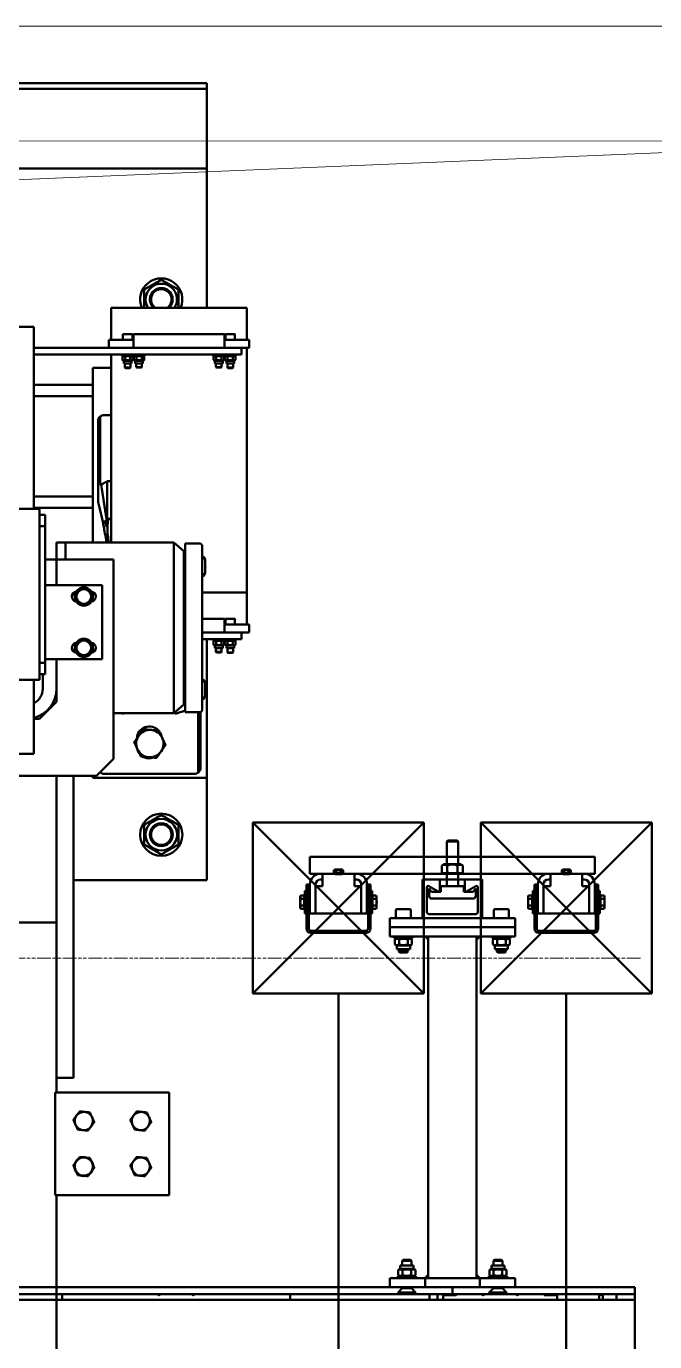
# Model space of a CAD drawing. Header units: metres. Extents: x -20317 to 2216, y -10281 to 3094.
# Drawn here: x -3788.3 to -3733.2, y -1291.4 to -1175.9 of the extents above; entities that cross this region are included whole.
import ezdxf

# ---------------------------------------------------------------- set-up
doc = ezdxf.new("R2010")
doc.units = ezdxf.units.M
doc.header["$MEASUREMENT"] = 0
doc.linetypes.add('AM_ISO09W050', pattern=[22.5, 12, -1.5, 3, -1.5, 3, -1.5])
doc.layers.get('0').update_dxf_attribs({"color": 30, "lineweight": 0})
for name, color, linetype, lineweight in [('shaft', 3, 'Continuous', 20), ('SSN_Lift-AM_0', 7, 'Continuous', 50), ('SSN_PBC-AM_0', 5, 'Continuous', 50), ('SSN_PBC-AM_11', 9, 'AM_ISO09W050', 18), ('SSN_Signalgeber-AM_0', 3, 'Continuous', 50)]:
    doc.layers.add(name, color=color, linetype=linetype, lineweight=lineweight)

# ---------------------------------------------------------------- blocks, each defined once
blk = doc.blocks.new('Lift_20-024-10000')
at = {"layer": 'SSN_Lift-AM_0'}
for p, q in [((1219.5, 1568.4), (1020.5, 1568.4)), ((1020.5, 1563.4), (1219.5, 1563.4)), ((1219.5, 1563.4), (1219.5, 1568.4)), ((1219.5, 1493.4), (1219.5, 1563.4)), ((1026.4, 1493.4), (1219.5, 1493.4)), ((1219.5, 1371), (1219.5, 1493.4)), ((1135.5, 1371), (1254.5, 1371)), ((1135.5, 1343), (1135.5, 1371)), ((1254.5, 1343), (1254.5, 1371)), ((722.5, 1354.4), (1067.5, 1354.4)), ((1067.5, 1354.4), (1067.5, 1194.4)), ((1155, 1343), (1133.5, 1343)), ((1133.5, 1343), (1133.5, 1336)), ((1145.8, 1347.5), (1145.8, 1343)), ((1146.2, 1348), (1153.8, 1348)), ((1154.2, 1347.5), (1154.2, 1343)), ((1235, 1348), (1155, 1348)), ((1155, 1345.9), (1155, 1348)), ((1155, 1345.9), (1155, 1339.9)), ((1155, 1336), (1155, 1339.9)), ((1235, 1348), (1235, 1345.9)), ((1235, 1339.9), (1235, 1345.9)), ((1256.5, 1343), (1235, 1343)), ((1235, 1339.9), (1235, 1336)), ((1235.8, 1347.5), (1235.8, 1343)), ((1236.2, 1348), (1243.8, 1348)), ((1244.2, 1347.5), (1244.2, 1343)), ((1256.5, 1336), (1256.5, 1343)), ((1249, 1336), (1067.5, 1336)), ((1249, 1330), (1067.5, 1330)), ((1135.5, 1165), (1135.5, 1330)), ((1145, 1329), (1145, 1330)), ((1145, 1329), (1155, 1329)), ((1146.6, 1329), (1145.4, 1328.3)), ((1145.4, 1328.3), (1145.4, 1325.3)), ((1147.7, 1328.3), (1147.7, 1325.3)), ((1152.3, 1328.3), (1152.3, 1325.3)), ((1153.4, 1329), (1154.6, 1328.3)), ((1154.6, 1328.3), (1154.6, 1325.3)), ((1155, 1330), (1155, 1329)), ((1165, 1329), (1155, 1329)), ((1156.6, 1329), (1155.4, 1328.3)), ((1155.4, 1328.3), (1155.4, 1325.3)), ((1157.7, 1328.3), (1157.7, 1325.3)), ((1162.3, 1328.3), (1162.3, 1325.3)), ((1163.4, 1329), (1164.6, 1328.3)), ((1164.6, 1328.3), (1164.6, 1325.3)), ((1165, 1330), (1165, 1329)), ((1225, 1330), (1225, 1329)), ((1235, 1329), (1225, 1329)), ((1226.6, 1329), (1225.4, 1328.3)), ((1225.4, 1328.3), (1225.4, 1325.3)), ((1227.7, 1328.3), (1227.7, 1325.3)), ((1232.3, 1328.3), (1232.3, 1325.3)), ((1233.4, 1329), (1234.6, 1328.3)), ((1234.6, 1328.3), (1234.6, 1325.3)), ((1235, 1330), (1235, 1329)), ((1245, 1329), (1235, 1329)), ((1236.6, 1329), (1235.4, 1328.3)), ((1235.4, 1328.3), (1235.4, 1325.3)), ((1237.7, 1328.3), (1237.7, 1325.3)), ((1242.3, 1328.3), (1242.3, 1325.3)), ((1243.4, 1329), (1244.6, 1328.3)), ((1244.6, 1328.3), (1244.6, 1325.3)), ((1245, 1330), (1245, 1329)), ((1249, 1336), (1250, 1336)), ((1250, 1330), (1249, 1330)), ((1256.5, 1336), (1250, 1336)), ((1250, 1330), (1250, 1336)), ((1254.5, 1121), (1254.5, 1336)), ((1135.5, 1318.4), (1119.5, 1318.4)), ((1119.5, 1318.4), (1119.5, 1165)), ((1146.6, 1324.6), (1145.4, 1325.3)), ((1153.4, 1324.6), (1146.6, 1324.6)), ((1146.6, 1324.6), (1146.6, 1322.2)), ((1153.4, 1322.2), (1146.6, 1322.2)), ((1147.5, 1322.2), (1147.5, 1318.5)), ((1147.5, 1318.5), (1152.5, 1318.5)), ((1148, 1318), (1147.5, 1318.5)), ((1152, 1318), (1148, 1318)), ((1152, 1318), (1152.5, 1318.5)), ((1152.5, 1322.2), (1152.5, 1318.5)), ((1153.4, 1324.6), (1154.6, 1325.3)), ((1153.4, 1324.6), (1153.4, 1322.2)), ((1156.6, 1324.6), (1155.4, 1325.3)), ((1163.4, 1324.6), (1156.6, 1324.6)), ((1156.6, 1324.6), (1156.6, 1322.2)), ((1163.4, 1322.2), (1156.6, 1322.2)), ((1157.5, 1322.2), (1157.5, 1319)), ((1157.5, 1319), (1162.5, 1319)), ((1158, 1318.5), (1157.5, 1319)), ((1162, 1318.5), (1158, 1318.5)), ((1162, 1318.5), (1162.5, 1319)), ((1162.5, 1322.2), (1162.5, 1319)), ((1163.4, 1324.6), (1164.6, 1325.3)), ((1163.4, 1324.6), (1163.4, 1322.2)), ((1226.6, 1324.6), (1225.4, 1325.3)), ((1233.4, 1324.6), (1226.6, 1324.6)), ((1226.6, 1324.6), (1226.6, 1322.2)), ((1233.4, 1322.2), (1226.6, 1322.2)), ((1227.5, 1322.2), (1227.5, 1319)), ((1227.5, 1319), (1232.5, 1319)), ((1228, 1318.5), (1227.5, 1319)), ((1232, 1318.5), (1228, 1318.5)), ((1232, 1318.5), (1232.5, 1319)), ((1232.5, 1322.2), (1232.5, 1319)), ((1233.4, 1324.6), (1234.6, 1325.3)), ((1233.4, 1324.6), (1233.4, 1322.2)), ((1236.6, 1324.6), (1235.4, 1325.3)), ((1243.4, 1324.6), (1236.6, 1324.6)), ((1236.6, 1324.6), (1236.6, 1322.2)), ((1243.4, 1322.2), (1236.6, 1322.2)), ((1237.5, 1322.2), (1237.5, 1318.5)), ((1237.5, 1318.5), (1242.5, 1318.5)), ((1238, 1318), (1237.5, 1318.5)), ((1242, 1318), (1238, 1318)), ((1242, 1318), (1242.5, 1318.5)), ((1242.5, 1322.2), (1242.5, 1318.5)), ((1243.4, 1324.6), (1244.6, 1325.3)), ((1243.4, 1324.6), (1243.4, 1322.2)), ((1067.5, 1303.4), (1069.1, 1303.4)), ((1069.1, 1303.4), (1111.4, 1303.4)), ((1119.5, 1303.4), (1111.4, 1303.4)), ((1069.1, 1293.4), (1067.5, 1293.4)), ((1111.4, 1293.4), (1069.1, 1293.4)), ((1111.4, 1293.4), (1119.5, 1293.4)), ((1124, 1200.4), (1124, 1271.5)), ((1126, 1215.2), (1126, 1275.7)), ((1135.5, 1276.9), (1129.4, 1276.9)), ((1132.1, 1185.7), (1132.1, 1218.7)), ((1135.5, 1218.7), (1132.1, 1218.7)), ((1067.5, 1205.4), (1069.1, 1205.4)), ((1069.1, 1205.4), (1111.4, 1205.4)), ((1119.5, 1205.4), (1111.4, 1205.4)), ((1072.5, 1194.4), (847.5, 1194.4)), ((1069.1, 1195.4), (1067.5, 1195.4)), ((1111.4, 1195.4), (1069.1, 1195.4)), ((1072.5, 1194.4), (1072.5, 1178.4)), ((1111.4, 1195.4), (1119.5, 1195.4)), ((1077.5, 1189.4), (1072.5, 1189.4)), ((1072.5, 1179.4), (1077.5, 1179.4)), ((1072.5, 1060.4), (1072.5, 1178.4)), ((1077.5, 1179.4), (1077.5, 1189.4)), ((1077.5, 1059.4), (1077.5, 1179.4)), ((1131.4, 1178.7), (1131.5, 1185.4)), ((1131.4, 1178.7), (1132.4, 1178.7)), ((1134, 1185.7), (1132.1, 1185.7)), ((1132.6, 1183.6), (1132.4, 1178.7)), ((1132.4, 1168.6), (1132.4, 1178.7)), ((1135.5, 1186), (1135.3, 1186)), ((1095.5, 1165), (1087.5, 1165)), ((1087.5, 1165), (1087.5, 1150)), ((1095.5, 1165), (1095.5, 1150)), ((1095.5, 1150), (1095.5, 1165)), ((1095.5, 1165), (1190.5, 1165)), ((1190.5, 1165), (1199.2, 1157.3)), ((1190.5, 1015), (1190.5, 1165)), ((1199.2, 1157.3), (1200.5, 1157.3)), ((1199.2, 1157.3), (1199.2, 1022.8)), ((1200.5, 1164), (1213.2, 1164)), ((1200.5, 1158), (1200.5, 1164)), ((1200.5, 1158), (1200.5, 1022)), ((1215.5, 1158), (1215.5, 1161.7)), ((1215.5, 1158), (1215.5, 1022)), ((1077.5, 1150), (1087.5, 1150)), ((1087.5, 1150), (1137.5, 1150)), ((1087.5, 1127.5), (1087.5, 1150)), ((1137.5, 1150), (1137.5, 975)), ((1215.5, 1151.6), (1215.9, 1152.3)), ((1217.9, 1150), (1216.6, 1152.3)), ((1217.9, 1138), (1217.9, 1150)), ((1218.2, 1144.7), (1217.9, 1144.7)), ((1215.5, 1136.4), (1215.9, 1135.7)), ((1217.9, 1138), (1216.6, 1135.7)), ((1217.9, 1143.3), (1218.2, 1143.3)), ((1077.5, 1127.5), (1127.5, 1127.5)), ((1127.5, 1127.5), (1127.5, 1062.5)), ((1215.5, 1121), (1254.5, 1121)), ((1254.5, 1093), (1254.5, 1121)), ((1235, 1098), (1215.5, 1098)), ((1235, 1098), (1235, 1095.9)), ((1235.8, 1097.5), (1235.8, 1093)), ((1236.2, 1098), (1243.8, 1098)), ((1244.2, 1097.5), (1244.2, 1093)), ((1249, 1086), (1215.5, 1086)), ((1235, 1089.9), (1235, 1095.9)), ((1256.5, 1093), (1235, 1093)), ((1235, 1089.9), (1235, 1086)), ((1249, 1086), (1250, 1086)), ((1250, 1080), (1250, 1086)), ((1256.5, 1086), (1250, 1086)), ((1256.5, 1086), (1256.5, 1093)), ((1249, 1080), (1215.5, 1080)), ((1219.5, 958.4), (1219.5, 1080)), ((1225, 1079), (1225, 1080)), ((1225, 1079), (1235, 1079)), ((1226.6, 1079), (1225.4, 1078.3)), ((1225.4, 1078.3), (1225.4, 1075.3)), ((1226.6, 1074.6), (1225.4, 1075.3)), ((1233.4, 1074.6), (1226.6, 1074.6)), ((1226.6, 1074.6), (1226.6, 1072.2)), ((1227.7, 1078.3), (1227.7, 1075.3)), ((1232.3, 1078.3), (1232.3, 1075.3)), ((1233.4, 1079), (1234.6, 1078.3)), ((1233.4, 1074.6), (1234.6, 1075.3)), ((1233.4, 1074.6), (1233.4, 1072.2)), ((1234.6, 1078.3), (1234.6, 1075.3)), ((1235, 1079), (1235, 1080)), ((1235, 1079), (1245, 1079)), ((1236.6, 1079), (1235.4, 1078.3)), ((1235.4, 1078.3), (1235.4, 1075.3)), ((1236.6, 1074.6), (1235.4, 1075.3)), ((1243.4, 1074.6), (1236.6, 1074.6)), ((1236.6, 1074.6), (1236.6, 1072.2)), ((1237.7, 1078.3), (1237.7, 1075.3)), ((1242.3, 1078.3), (1242.3, 1075.3)), ((1243.4, 1079), (1244.6, 1078.3)), ((1243.4, 1074.6), (1244.6, 1075.3)), ((1243.4, 1074.6), (1243.4, 1072.2)), ((1244.6, 1078.3), (1244.6, 1075.3)), ((1245, 1079), (1245, 1080)), ((1250, 1080), (1249, 1080)), ((1233.4, 1072.2), (1226.6, 1072.2)), ((1227.5, 1072.2), (1227.5, 1069)), ((1227.5, 1069), (1232.5, 1069)), ((1228, 1068.5), (1227.5, 1069)), ((1232, 1068.5), (1228, 1068.5)), ((1232, 1068.5), (1232.5, 1069)), ((1232.5, 1072.2), (1232.5, 1069)), ((1243.4, 1072.2), (1236.6, 1072.2)), ((1237.5, 1072.2), (1237.5, 1068.5)), ((1237.5, 1068.5), (1242.5, 1068.5)), ((1238, 1068), (1237.5, 1068.5)), ((1242, 1068), (1238, 1068)), ((1242, 1068), (1242.5, 1068.5)), ((1242.5, 1072.2), (1242.5, 1068.5)), ((1072.5, 1060.4), (1072.5, 1044.4)), ((1077.5, 1059.4), (1072.5, 1059.4)), ((1127.5, 1062.5), (1077.5, 1062.5)), ((1077.5, 1049.4), (1077.5, 1059.4)), ((1087.5, 1025), (1087.5, 1062.5)), ((1072.5, 1044.4), (847.5, 1044.4)), ((1067.5, 1044.4), (1067.5, 979.4)), ((1072.5, 1049.4), (1077.5, 1049.4)), ((1075.5, 1049.4), (1075.5, 1036.7)), ((1215.5, 1043.6), (1215.9, 1044.3)), ((1217.9, 1042), (1216.6, 1044.3)), ((1217.9, 1030), (1217.9, 1042)), ((1215.5, 1028.4), (1215.9, 1027.7)), ((1217.9, 1030), (1216.6, 1027.7)), ((1218.2, 1036.7), (1217.9, 1036.7)), ((1217.9, 1035.3), (1218.2, 1035.3)), ((1072.5, 1010), (1087.5, 1025)), ((1199.2, 1022.8), (1190.5, 1015)), ((1200.5, 1022.8), (1199.2, 1022.8)), ((1200.5, 1016), (1200.5, 1022)), ((1215.5, 1018.3), (1215.5, 1022)), ((1067.5, 1010), (1072.5, 1010)), ((1190.5, 1015), (1137.5, 1015)), ((1146.5, 1015), (1146.5, 1014.4)), ((1191.5, 1014.4), (1191.5, 1015.9)), ((1213.2, 1016), (1200.5, 1016)), ((1212, 1016), (1212, 963.1)), ((1214, 1016.1), (1214, 967.3)), ((1067.5, 979.4), (812.5, 979.4)), ((1137.5, 975), (1122.5, 960)), ((1122.5, 960), (752.5, 960)), ((1087.5, 960), (1087.5, 830.1)), ((1102.5, 830.1), (1102.5, 960)), ((1119.5, 960), (1119.5, 958.4)), ((1126, 963.5), (1126, 963.1)), ((1208.6, 961.9), (1129.4, 961.9)), ((1119.5, 958.4), (1219.5, 958.4)), ((1219.5, 868.4), (1219.5, 958.4)), ((1102.5, 868.4), (1219.5, 868.4)), ((1087.5, 831.3), (787.5, 831.3)), ((1087.5, 830.1), (1087.5, 795)), ((1102.5, 795), (1102.5, 830.1)), ((1087.5, 795), (1087.5, 710)), ((1102.5, 710), (1102.5, 795)), ((1087.5, 695), (1087.5, 710)), ((1102.5, 710), (1102.5, 695)), ((1087.5, 695), (1102.5, 695)), ((1087.5, 695), (1087.5, 682)), ((1086.5, 592), (1086.5, 682)), ((1086.5, 682), (1186.5, 682)), ((1186.5, 682), (1186.5, 592)), ((1186.5, 592), (1086.5, 592)), ((1087.5, 592), (1087.5, -592))]:
    blk.add_line(p, q, dxfattribs=at)
for centre, radius in [((1111.5, 1117.5), 8), ((1111.5, 1072.5), 8), ((1179.5, 908.4), 18.5), ((1179.5, 908.4), 13.8), ((1179.5, 908.4), 10), ((1179.5, 908.4), 10), ((1179.5, 908.4), 9)]:
    blk.add_circle(centre, radius, dxfattribs=at)
for centre, radius, start, end in [((1179.5, 1378.4), 18.5, 336.4218, 203.5782), ((1179.5, 1378.4), 13.8, 327.7038, 212.2962), ((1179.5, 1378.4), 10, 312.2696, 227.7304), ((1179.5, 1378.4), 10, 312.2686, 227.7314), ((1179.5, 1378.4), 9, 304.6921, 235.3079), ((1146.2, 1347.5), 0.5, 90, 180), ((1153.8, 1347.5), 0.5, 0, 90), ((1236.2, 1347.5), 0.5, 90, 180), ((1243.8, 1347.5), 0.5, 0, 90), ((1129.4, 1271.5), 5.4, 129.6097, 180), ((1129.4, 1271.5), 5.4, 90, 129.6097), ((1169, 1146.6), 81, 121.4007, 122.0996), ((1169, 1146.6), 81, 117.1007, 121.4007), ((825.6, 1119.4), 309.2, 11.4744, 15.1893), ((1213.2, 1161.7), 2.3, 0, 90), ((1216.2, 1152.1), 0.4, 30, 153), ((1216.2, 1135.9), 0.4, 207, 330), ((1105.5, 1117.5), 4.5, 98.2515, 261.7485), ((1111.5, 1117.5), 6.5, 150, 210), ((1111.5, 1117.5), 6.5, 90, 150), ((1111.5, 1117.5), 6.5, 30, 90), ((1111.5, 1117.5), 6.5, 330, 30), ((1117.5, 1117.5), 4.5, 278.2515, 81.7485), ((1111.5, 1117.5), 6.5, 210, 270), ((1111.5, 1117.5), 6.5, 270, 330), ((1236.2, 1097.5), 0.5, 90, 180), ((1243.8, 1097.5), 0.5, 0, 90), ((1105.5, 1072.5), 4.5, 98.2515, 261.7485), ((1111.5, 1072.5), 6.5, 150, 210), ((1111.5, 1072.5), 6.5, 90, 150), ((1111.5, 1072.5), 6.5, 30, 90), ((1111.5, 1072.5), 6.5, 330, 30), ((1117.5, 1072.5), 4.5, 278.2515, 81.7485), ((1111.5, 1072.5), 6.5, 210, 270), ((1111.5, 1072.5), 6.5, 270, 330), ((1216.2, 1044.1), 0.4, 30, 153), ((1060.8, 1036.7), 26.7, 284.5329, 0), ((1060.8, 1036.7), 14.7, 297.1153, 0), ((1169, 1092.2), 81, 286.1276, 292.8854), ((1213.2, 1018.3), 2.3, 270, 0), ((1216.2, 1027.9), 0.4, 207, 330), ((1169, 1092.2), 81, 252.3158, 253.8724), ((1169.5, 988.4), 12, 145.0552, 205.0552), ((1169, 992.4), 11, 42.1553, 177.3443), ((1169.5, 988.4), 12, 85.0552, 145.0552), ((1169.5, 988.4), 12, 25.0552, 85.0552), ((1169, 992.4), 11, 13.0392, 37.0712), ((1169.5, 988.4), 12, 325.0552, 25.0552), ((1169, 986.4), 11, 191.6447, 218.4657), ((1169.5, 988.4), 12, 205.0552, 265.0552), ((1169, 986.4), 11, 239.9932, 290.1173), ((1169.5, 988.4), 12, 265.0552, 325.0552), ((1129.4, 967.3), 5.4, 228.0024, 230.3903), ((1129.4, 967.3), 5.4, 230.3903, 270), ((1208.6, 967.3), 5.4, 270, 309.6097), ((1208.6, 967.3), 5.4, 309.6097, 0), ((1111.5, 657), 8, 143.9326, 203.9326), ((1111.5, 657), 8, 83.9326, 143.9326), ((1111.5, 657), 8, 23.9326, 83.9326), ((1111.5, 657), 8, 323.9326, 23.9326), ((1161.5, 657), 8, 143.9326, 203.9326), ((1161.5, 657), 8, 83.9326, 143.9326), ((1161.5, 657), 8, 23.9326, 83.9326), ((1161.5, 657), 8, 323.9326, 23.9326), ((1111.5, 657), 8, 203.9326, 263.9326), ((1111.5, 657), 8, 263.9326, 323.9326), ((1161.5, 657), 8, 203.9326, 263.9326), ((1161.5, 657), 8, 263.9326, 323.9326), ((1111.5, 617), 8, 83.9326, 143.9326), ((1111.5, 617), 8.3, 68.481, 99.3843), ((1111.5, 617), 8, 23.9326, 83.9326), ((1161.5, 617), 8, 83.9326, 143.9326), ((1161.5, 617), 8, 23.9326, 83.9326), ((1111.5, 617), 8.3, 188.481, 219.3843), ((1111.5, 617), 8, 143.9326, 203.9326), ((1111.5, 617), 8.3, 128.481, 159.3843), ((1111.5, 617), 8, 203.9326, 263.9326), ((1111.5, 617), 8, 263.9326, 323.9326), ((1111.5, 617), 8.3, 308.481, 339.3843), ((1111.5, 617), 8.3, 8.481, 39.3843), ((1111.5, 617), 8, 323.9326, 23.9326), ((1161.5, 617), 8, 143.9326, 203.9326), ((1161.5, 617), 8, 203.9326, 263.9326), ((1161.5, 617), 8, 263.9326, 323.9326), ((1161.5, 617), 8, 323.9326, 23.9326), ((1111.5, 617), 8.3, 248.481, 279.3843)]:
    blk.add_arc(centre, radius, start, end, dxfattribs=at)
for centre, major_axis, ratio, start_param, end_param in [((1169, 844.5), (80.1, -574.9), 0.021187, 2.202499, 2.269797), ((1129.8, 1119.4), (0, 64.5), 0.061163, 5.877929, 6.589408), ((1169, 1119.4), (81, 0), 0.919001, 2.043793, 2.051543), ((1135.3, 1183.5), (-2.7, 0), 0.919001, 5.221, 6.230825), ((1135.3, 1183.5), (-2.7, 0), 0.919, 4.712389, 5.221), ((1129.8, 1119.4), (0, 64.5), 0.061163, 5.497603, 5.58081), ((1211.5, 1144), (6.76, 0), 0.997564, 0.098589, 0.336971), ((1211.5, 1144), (6.76, 0), 0.997564, 5.946214, 6.184597), ((1211.5, 1036), (6.76, 0), 0.997564, 0.098589, 0.336971), ((1211.5, 1036), (6.76, 0), 0.997564, 5.946214, 6.184597)]:
    blk.add_ellipse(centre, major_axis=major_axis, ratio=ratio, start_param=start_param, end_param=end_param, dxfattribs=at)
for points, weights in [([(1164.5, 1387.1), (1172, 1391.4), (1179.5, 1395.7)], [1, 1.15470053838, 1]), ([(1164.5, 1371), (1164.5, 1378.9), (1164.5, 1387.1)], [1.01873794163, 1.14468287136, 1]), ([(1179.5, 1395.7), (1187, 1391.4), (1194.5, 1387.1)], [1, 1.15470053838, 1]), ([(1194.5, 1387.1), (1194.5, 1378.9), (1194.5, 1371)], [1, 1.14468287136, 1.01873794163]), ([(1147.7, 1328.3), (1146.5, 1329), (1145.4, 1328.3)], [1, 1.15470053838, 1]), ([(1152.3, 1328.3), (1150, 1329), (1147.7, 1328.3)], [1, 1.15470053838, 1]), ([(1154.6, 1328.3), (1153.5, 1329), (1152.3, 1328.3)], [1, 1.15470053838, 1]), ([(1157.7, 1328.3), (1156.5, 1329), (1155.4, 1328.3)], [1, 1.15470053838, 1]), ([(1162.3, 1328.3), (1160, 1329), (1157.7, 1328.3)], [1, 1.15470053838, 1]), ([(1164.6, 1328.3), (1163.5, 1329), (1162.3, 1328.3)], [1, 1.15470053838, 1]), ([(1227.7, 1328.3), (1226.5, 1329), (1225.4, 1328.3)], [1, 1.15470053838, 1]), ([(1232.3, 1328.3), (1230, 1329), (1227.7, 1328.3)], [1, 1.15470053838, 1]), ([(1234.6, 1328.3), (1233.5, 1329), (1232.3, 1328.3)], [1, 1.15470053838, 1]), ([(1237.7, 1328.3), (1236.5, 1329), (1235.4, 1328.3)], [1, 1.15470053838, 1]), ([(1242.3, 1328.3), (1240, 1329), (1237.7, 1328.3)], [1, 1.15470053838, 1]), ([(1244.6, 1328.3), (1243.5, 1329), (1242.3, 1328.3)], [1, 1.15470053838, 1]), ([(1145.4, 1325.3), (1146.5, 1324.6), (1147.7, 1325.3)], [1, 1.15470053838, 1]), ([(1147.7, 1325.3), (1150, 1324.6), (1152.3, 1325.3)], [1, 1.15470053838, 1]), ([(1152.3, 1325.3), (1153.5, 1324.6), (1154.6, 1325.3)], [1, 1.15470053838, 1]), ([(1155.4, 1325.3), (1156.5, 1324.6), (1157.7, 1325.3)], [1, 1.15470053838, 1]), ([(1157.7, 1325.3), (1160, 1324.6), (1162.3, 1325.3)], [1, 1.15470053838, 1]), ([(1162.3, 1325.3), (1163.5, 1324.6), (1164.6, 1325.3)], [1, 1.15470053838, 1]), ([(1225.4, 1325.3), (1226.5, 1324.6), (1227.7, 1325.3)], [1, 1.15470053838, 1]), ([(1227.7, 1325.3), (1230, 1324.6), (1232.3, 1325.3)], [1, 1.15470053838, 1]), ([(1232.3, 1325.3), (1233.5, 1324.6), (1234.6, 1325.3)], [1, 1.15470053838, 1]), ([(1235.4, 1325.3), (1236.5, 1324.6), (1237.7, 1325.3)], [1, 1.15470053838, 1]), ([(1237.7, 1325.3), (1240, 1324.6), (1242.3, 1325.3)], [1, 1.15470053838, 1]), ([(1242.3, 1325.3), (1243.5, 1324.6), (1244.6, 1325.3)], [1, 1.15470053838, 1]), ([(1132.6, 1171.8), (1132.5, 1170.2), (1132.4, 1168.6)], [1.15180341151, 1.1715409996, 1.19072543884]), ([(1104, 1117.5), (1105, 1119.2), (1105.9, 1120.8)], [1, 1.0379548493, 1]), ([(1105.9, 1120.8), (1106.7, 1122.3), (1107.7, 1124)], [1, 1.0379548493, 1]), ([(1107.7, 1124), (1109.8, 1124), (1111.5, 1124)], [1, 1.0379548493, 1]), ([(1111.5, 1124), (1113.2, 1124), (1115.3, 1124)], [1, 1.0379548493, 1]), ([(1115.3, 1124), (1116.3, 1122.3), (1117.1, 1120.8)], [1, 1.0379548493, 1]), ([(1117.1, 1120.8), (1118, 1119.2), (1119, 1117.5)], [1, 1.0379548493, 1]), ([(1105.9, 1114.3), (1105, 1115.8), (1104, 1117.5)], [1, 1.0379548493, 1]), ([(1107.7, 1111), (1106.7, 1112.7), (1105.9, 1114.3)], [1, 1.0379548493, 1]), ([(1111.5, 1111), (1109.8, 1111), (1107.7, 1111)], [1, 1.0379548493, 1]), ([(1115.3, 1111), (1113.2, 1111), (1111.5, 1111)], [1, 1.0379548493, 1]), ([(1117.1, 1114.3), (1116.3, 1112.7), (1115.3, 1111)], [1, 1.0379548493, 1]), ([(1119, 1117.5), (1118, 1115.8), (1117.1, 1114.3)], [1, 1.0379548493, 1]), ([(1104, 1072.5), (1105, 1074.2), (1105.9, 1075.8)], [1, 1.0379548493, 1]), ([(1105.9, 1075.8), (1106.7, 1077.3), (1107.7, 1079)], [1, 1.0379548493, 1]), ([(1107.7, 1079), (1109.8, 1079), (1111.5, 1079)], [1, 1.0379548493, 1]), ([(1111.5, 1079), (1113.2, 1079), (1115.3, 1079)], [1, 1.0379548493, 1]), ([(1115.3, 1079), (1116.3, 1077.3), (1117.1, 1075.8)], [1, 1.0379548493, 1]), ([(1117.1, 1075.8), (1118, 1074.2), (1119, 1072.5)], [1, 1.0379548493, 1]), ([(1227.7, 1078.3), (1226.5, 1079), (1225.4, 1078.3)], [1, 1.15470053838, 1]), ([(1225.4, 1075.3), (1226.5, 1074.6), (1227.7, 1075.3)], [1, 1.15470053838, 1]), ([(1232.3, 1078.3), (1230, 1079), (1227.7, 1078.3)], [1, 1.15470053838, 1]), ([(1227.7, 1075.3), (1230, 1074.6), (1232.3, 1075.3)], [1, 1.15470053838, 1]), ([(1234.6, 1078.3), (1233.5, 1079), (1232.3, 1078.3)], [1, 1.15470053838, 1]), ([(1232.3, 1075.3), (1233.5, 1074.6), (1234.6, 1075.3)], [1, 1.15470053838, 1]), ([(1237.7, 1078.3), (1236.5, 1079), (1235.4, 1078.3)], [1, 1.15470053838, 1]), ([(1235.4, 1075.3), (1236.5, 1074.6), (1237.7, 1075.3)], [1, 1.15470053838, 1]), ([(1242.3, 1078.3), (1240, 1079), (1237.7, 1078.3)], [1, 1.15470053838, 1]), ([(1237.7, 1075.3), (1240, 1074.6), (1242.3, 1075.3)], [1, 1.15470053838, 1]), ([(1244.6, 1078.3), (1243.5, 1079), (1242.3, 1078.3)], [1, 1.15470053838, 1]), ([(1242.3, 1075.3), (1243.5, 1074.6), (1244.6, 1075.3)], [1, 1.15470053838, 1]), ([(1105.9, 1069.3), (1105, 1070.8), (1104, 1072.5)], [1, 1.0379548493, 1]), ([(1107.7, 1066), (1106.7, 1067.7), (1105.9, 1069.3)], [1, 1.0379548493, 1]), ([(1111.5, 1066), (1109.8, 1066), (1107.7, 1066)], [1, 1.0379548493, 1]), ([(1115.3, 1066), (1113.2, 1066), (1111.5, 1066)], [1, 1.0379548493, 1]), ([(1117.1, 1069.3), (1116.3, 1067.7), (1115.3, 1066)], [1, 1.0379548493, 1]), ([(1119, 1072.5), (1118, 1070.8), (1117.1, 1069.3)], [1, 1.0379548493, 1]), ([(1155.7, 989.6), (1157.8, 992.6), (1159.7, 995.3)], [1, 1.0379548493, 1]), ([(1159.7, 995.3), (1161.5, 997.9), (1163.6, 1001)], [1, 1.0379548493, 1]), ([(1163.6, 1001), (1167.3, 1000.6), (1170.5, 1000.4)], [1, 1.0379548493, 1]), ([(1170.5, 1000.4), (1173.7, 1000.1), (1177.4, 999.8)], [1, 1.0379548493, 1]), ([(1177.4, 999.8), (1179, 996.4), (1180.4, 993.5)], [1, 1.0379548493, 1]), ([(1180.4, 993.5), (1181.7, 990.6), (1183.3, 987.2)], [1, 1.0379548493, 1]), ([(1158.6, 983.3), (1157.3, 986.2), (1155.7, 989.6)], [1, 1.0379548493, 1]), ([(1161.6, 977), (1160, 980.4), (1158.6, 983.3)], [1, 1.0379548493, 1]), ([(1183.3, 987.2), (1181.2, 984.2), (1179.3, 981.5)], [1, 1.0379548493, 1]), ([(1168.5, 976.4), (1165.3, 976.7), (1161.6, 977)], [1, 1.0379548493, 1]), ([(1175.4, 975.8), (1171.7, 976.2), (1168.5, 976.4)], [1, 1.0379548493, 1]), ([(1179.3, 981.5), (1177.5, 978.9), (1175.4, 975.8)], [1, 1.0379548493, 1]), ([(1164.5, 917.1), (1172, 921.4), (1179.5, 925.7)], [1, 1.15470053838, 1]), ([(1179.5, 925.7), (1187, 921.4), (1194.5, 917.1)], [1, 1.15470053838, 1]), ([(1164.5, 899.7), (1164.5, 908.4), (1164.5, 917.1)], [1, 1.15470053838, 1]), ([(1194.5, 917.1), (1194.5, 908.4), (1194.5, 899.7)], [1, 1.15470053838, 1]), ([(1179.5, 891.1), (1172, 895.4), (1164.5, 899.7)], [1, 1.15470053838, 1]), ([(1194.5, 899.7), (1187, 895.4), (1179.5, 891.1)], [1, 1.15470053838, 1]), ([(1102.3, 658), (1103.8, 660), (1105, 661.7)], [1, 1.0379548493, 1]), ([(1105, 661.7), (1106.3, 663.4), (1107.8, 665.4)], [1, 1.0379548493, 1]), ([(1107.8, 665.4), (1110.2, 665.2), (1112.3, 665)], [1, 1.0379548493, 1]), ([(1112.3, 665), (1114.5, 664.7), (1116.9, 664.5)], [1, 1.0379548493, 1]), ([(1116.9, 664.5), (1117.9, 662.2), (1118.8, 660.2)], [1, 1.0379548493, 1]), ([(1118.8, 660.2), (1119.7, 658.3), (1120.7, 656)], [1, 1.0379548493, 1]), ([(1152.3, 658), (1153.8, 660), (1155, 661.7)], [1, 1.0379548493, 1]), ([(1155, 661.7), (1156.3, 663.4), (1157.8, 665.4)], [1, 1.0379548493, 1]), ([(1157.8, 665.4), (1160.2, 665.2), (1162.3, 665)], [1, 1.0379548493, 1]), ([(1162.3, 665), (1164.5, 664.7), (1166.9, 664.5)], [1, 1.0379548493, 1]), ([(1166.9, 664.5), (1167.9, 662.2), (1168.8, 660.2)], [1, 1.0379548493, 1]), ([(1168.8, 660.2), (1169.7, 658.3), (1170.7, 656)], [1, 1.0379548493, 1]), ([(1104.2, 653.8), (1103.3, 655.7), (1102.3, 658)], [1, 1.0379548493, 1]), ([(1106.1, 649.5), (1105.1, 651.8), (1104.2, 653.8)], [1, 1.0379548493, 1]), ([(1110.7, 649), (1108.5, 649.3), (1106.1, 649.5)], [1, 1.0379548493, 1]), ([(1115.2, 648.6), (1112.8, 648.8), (1110.7, 649)], [1, 1.0379548493, 1]), ([(1118, 652.3), (1116.7, 650.6), (1115.2, 648.6)], [1, 1.0379548493, 1]), ([(1120.7, 656), (1119.2, 654), (1118, 652.3)], [1, 1.0379548493, 1]), ([(1154.2, 653.8), (1153.3, 655.7), (1152.3, 658)], [1, 1.0379548493, 1]), ([(1156.1, 649.5), (1155.1, 651.8), (1154.2, 653.8)], [1, 1.0379548493, 1]), ([(1160.7, 649), (1158.5, 649.3), (1156.1, 649.5)], [1, 1.0379548493, 1]), ([(1165.2, 648.6), (1162.8, 648.8), (1160.7, 649)], [1, 1.0379548493, 1]), ([(1168, 652.3), (1166.7, 650.6), (1165.2, 648.6)], [1, 1.0379548493, 1]), ([(1170.7, 656), (1169.2, 654), (1168, 652.3)], [1, 1.0379548493, 1]), ([(1105, 621.7), (1106.3, 623.4), (1107.8, 625.4)], [1, 1.0379548493, 1]), ([(1107.8, 625.4), (1110.2, 625.2), (1112.3, 625)], [1, 1.0379548493, 1]), ([(1112.3, 625), (1114.5, 624.7), (1116.9, 624.5)], [1, 1.0379548493, 1]), ([(1116.9, 624.5), (1117.9, 622.2), (1118.8, 620.2)], [1, 1.0379548493, 1]), ([(1155, 621.7), (1156.3, 623.4), (1157.8, 625.4)], [1, 1.0379548493, 1]), ([(1157.8, 625.4), (1160.2, 625.2), (1162.3, 625)], [1, 1.0379548493, 1]), ([(1162.3, 625), (1164.5, 624.7), (1166.9, 624.5)], [1, 1.0379548493, 1]), ([(1166.9, 624.5), (1167.9, 622.2), (1168.8, 620.2)], [1, 1.0379548493, 1]), ([(1102.3, 618), (1103.8, 620), (1105, 621.7)], [1, 1.0379548493, 1]), ([(1104.2, 613.8), (1103.3, 615.7), (1102.3, 618)], [1, 1.0379548493, 1]), ([(1106.1, 609.5), (1105.1, 611.8), (1104.2, 613.8)], [1, 1.0379548493, 1]), ([(1118, 612.3), (1116.7, 610.6), (1115.2, 608.6)], [1, 1.0379548493, 1]), ([(1120.7, 616), (1119.2, 614), (1118, 612.3)], [1, 1.0379548493, 1]), ([(1118.8, 620.2), (1119.7, 618.3), (1120.7, 616)], [1, 1.0379548493, 1]), ([(1152.3, 618), (1153.8, 620), (1155, 621.7)], [1, 1.0379548493, 1]), ([(1154.2, 613.8), (1153.3, 615.7), (1152.3, 618)], [1, 1.0379548493, 1]), ([(1156.1, 609.5), (1155.1, 611.8), (1154.2, 613.8)], [1, 1.0379548493, 1]), ([(1168, 612.3), (1166.7, 610.6), (1165.2, 608.6)], [1, 1.0379548493, 1]), ([(1170.7, 616), (1169.2, 614), (1168, 612.3)], [1, 1.0379548493, 1]), ([(1168.8, 620.2), (1169.7, 618.3), (1170.7, 616)], [1, 1.0379548493, 1]), ([(1110.7, 609), (1108.5, 609.3), (1106.1, 609.5)], [1, 1.0379548493, 1]), ([(1115.2, 608.6), (1112.8, 608.8), (1110.7, 609)], [1, 1.0379548493, 1]), ([(1160.7, 609), (1158.5, 609.3), (1156.1, 609.5)], [1, 1.0379548493, 1]), ([(1165.2, 608.6), (1162.8, 608.8), (1160.7, 609)], [1, 1.0379548493, 1])]:
    blk.add_rational_spline(points, weights, degree=2, dxfattribs=at)
for points, knots in [([(1131.4, 1165), (1131.4, 1165), (1131.4, 1165), (1131, 1167.9), (1130.5, 1170.5), (1129.7, 1175.3), (1129.3, 1177.3), (1128.9, 1179.7), (1128.7, 1180.3), (1128.6, 1180.9)], [14.622742, 14.622742, 14.622742, 14.622742, 14.623935, 14.623935, 15.84265, 15.84265, 17.061366, 17.061366, 17.591903, 17.591903, 17.591903, 17.591903]), ([(1133.2, 1165), (1133.1, 1165.6), (1133.1, 1166.1), (1133, 1168.1), (1132.9, 1169.9), (1132.7, 1171.2), (1132.7, 1171.3), (1132.7, 1171.6), (1132.7, 1171.7), (1132.7, 1171.8), (1132.7, 1171.8), (1132.6, 1171.8), (1132.6, 1171.8), (1132.6, 1171.8), (1132.6, 1171.8), (1132.6, 1171.8)], [15.885616, 15.885616, 15.885616, 15.885616, 16.107865, 16.107865, 16.752644, 16.752644, 16.824883, 16.824883, 16.897122, 16.897122, 16.921839, 16.921839, 16.932897, 16.932897, 16.935258, 16.935258, 16.935258, 16.935258])]:
    blk.add_open_spline(points, degree=3, knots=knots, dxfattribs=at)
blk.add_open_spline([(1134, 1185.7), (1134, 1185.7), (1134, 1185.7), (1134, 1185.7)], degree=3, dxfattribs=at)
blk = doc.blocks.new('Lift mit KG 3.200')
at = {"layer": 'SSN_PBC-AM_0'}
for p, q in [((68859.3, 61066.6), (67467.3, 61066.6)), ((68699.3, 61060.6), (68699.3, 61066.6)), ((68799.3, 61060.6), (68799.3, 61066.6)), ((68859.3, 60044.6), (68859.3, 61066.6)), ((68786.3, 61055.6), (65742.3, 61055.6)), ((67467.3, 61060.6), (68826.3, 61060.6)), ((68356.8, 61055.6), (68356.8, 61060.6)), ((68556.8, 61060.6), (68556.8, 61055.6)), ((68679.3, 61060.6), (68679.3, 61055.6)), ((68686.3, 61060.6), (68686.3, 61055.6)), ((68691.3, 61060.1), (68691.3, 61060.6)), ((68691.3, 61059.6), (68691.3, 61060.1)), ((68691.3, 61055.6), (68691.3, 61059.6)), ((68691.3, 61059.6), (68700.6, 61059.6)), ((68696.3, 61060.1), (68696.3, 61060.6)), ((68696.3, 61059.6), (68696.3, 61060.1)), ((68702.3, 61059.6), (68700.6, 61059.6)), ((68702.8, 61060.6), (68702.8, 61060.1)), ((68779.8, 61060.1), (68779.8, 61060.6)), ((68782, 61059.6), (68780.3, 61059.6)), ((68782, 61059.6), (68791.3, 61059.6)), ((68786.3, 61060.6), (68786.3, 61060.1)), ((68786.3, 61060.1), (68786.3, 61059.6)), ((68822.8, 61055.6), (68786.3, 61055.6)), ((68791.3, 61060.6), (68791.3, 61055.6)), ((68822.8, 61055.6), (68859.3, 61055.6)), ((68859.3, 61060.6), (68826.3, 61060.6)), ((68828.2, 61055.6), (68828.2, 61060.6)), ((68828.2, 61060.1), (68831.3, 61060.1)), ((68831.3, 61060.1), (68831.3, 61055.6)), ((68843.3, 61055.6), (68843.3, 61060.6))]:
    blk.add_line(p, q, dxfattribs=at)
for centre, radius, start, end in [((68441.8, 61060.6), 1, 180, 0), ((68471.8, 61060.6), 1, 180, 0), ((68702.3, 61060.1), 0.5, 270, 0), ((68726.3, 61060.6), 1, 180, 0), ((68756.3, 61060.6), 1, 180, 0), ((68780.3, 61060.1), 0.5, 180, 270)]:
    blk.add_arc(centre, radius, start, end, dxfattribs=at)
at = {"layer": 'SSN_PBC-AM_11'}
blk.add_line((68864.3, 61355.6), (65664.3, 61355.6), dxfattribs=at)
at = {"layer": 'SSN_Lift-AM_0'}
blk.add_blockref('Lift_20-024-10000', (67264.3, 60555.6), dxfattribs=at)
blk = doc.blocks.new('LS_Symbol')
at = {"layer": 'SSN_Signalgeber-AM_0'}
for p, q in [((0, 769), (0, -769)), ((-75, -919), (-75, -769)), ((-75, -769), (75, -769)), ((75, -769), (-75, -919)), ((75, -919), (-75, -769)), ((-75, -769), (75, -769)), ((75, -769), (75, -919)), ((-75, -919), (75, -919))]:
    blk.add_line(p, q, dxfattribs=at)
blk = doc.blocks.new('Signalgeber_31-011-00008_300_D')
at = {"layer": 'SSN_Signalgeber-AM_0'}
for p, q in [((-353.5, 128), (-314.8, 128)), ((-353.5, 126), (-353.5, 128)), ((-328, 129.5), (-348, 129.5)), ((-348, 129.5), (-348, 128)), ((-348, 128), (-328, 128)), ((-343.8, 133.1), (-343, 133.5)), ((-343.8, 133.1), (-343.8, 130)), ((-343.8, 130), (-342.3, 130)), ((-333, 133.5), (-343, 133.5)), ((-342.3, 130), (-333.6, 130)), ((-342.3, 130), (-342.3, 129.5)), ((-340.7, 129.5), (-342.3, 129.5)), ((-340.9, 133.1), (-340.9, 130)), ((-335.3, 129.5), (-340.7, 129.5)), ((-333.6, 129.5), (-335.3, 129.5)), ((-335.1, 133.1), (-335.1, 130)), ((-333.6, 130), (-332.2, 130)), ((-333.6, 130), (-333.6, 129.5)), ((-332.2, 133.1), (-333, 133.5)), ((-332.2, 133.1), (-332.2, 130)), ((-328, 128), (-328, 129.5)), ((-378, -125), (-378, 125)), ((-378, 125), (-363, 125)), ((-363, 125), (-363, -125)), ((-363, 115.7), (-363, 84.3)), ((-358, 114), (-358, 115.7)), ((-328, 125), (-353.7, 125)), ((-353.7, 120), (-328, 120)), ((-314.8, 126), (-353.5, 126)), ((-352, 114), (-352, 120)), ((-328, 75), (-328, 125)), ((-313, 75.8), (-313, 124.2)), ((-311, 124.2), (-311, 75.8)), ((-366.1, 104), (-366.7, 103)), ((-364.1, 104), (-366.1, 104)), ((-364.1, 104), (-363.5, 103)), ((-363, 114), (-352, 114)), ((-366.7, 103), (-366.7, 97.1)), ((-366.1, 96), (-366.7, 97.1)), ((-364.1, 102), (-366.1, 102)), ((-364.1, 98), (-366.1, 98)), ((-364.1, 96), (-366.1, 96)), ((-364.1, 96), (-363.5, 97.1)), ((-363.5, 96.5), (-363.5, 103.5)), ((-363, 103.5), (-363.5, 103.5)), ((-363, 103.3), (-363.5, 103.3)), ((-363.5, 103), (-363.5, 97.1)), ((-363, 102.8), (-363.5, 102.8)), ((-363, 102), (-363.5, 102)), ((-363, 101), (-363.5, 101)), ((-363, 100), (-363.5, 100)), ((-363, 99), (-363.5, 99)), ((-363, 98), (-363.5, 98)), ((-363, 97.2), (-363.5, 97.2)), ((-363, 96.7), (-363.5, 96.7)), ((-363, 96.5), (-363.5, 96.5)), ((-363, 96.5), (-363, 103.5)), ((-363, 101.6), (-362.6, 102)), ((-363, 101.6), (-363, 98.4)), ((-362.6, 98), (-363, 98.4)), ((-362.6, 102), (-362.6, 98)), ((-361.7, 102), (-362.6, 102)), ((-361.7, 98), (-362.6, 98)), ((-363, 86), (-352, 86)), ((-358, 84.3), (-358, 86)), ((-352, 86), (-352, 80)), ((-328, 80), (-353.7, 80)), ((-353.7, 75), (-328, 75)), ((-353.5, 74), (-314.8, 74)), ((-353.5, 72), (-353.5, 74)), ((-314.8, 72), (-353.5, 72)), ((-348, 70.5), (-348, 72)), ((-348, 72), (-328, 72)), ((-328, 70.5), (-348, 70.5)), ((-343.8, 66.9), (-343.8, 70)), ((-343.8, 70), (-342.3, 70)), ((-340.7, 70.5), (-342.3, 70.5)), ((-342.3, 70), (-342.3, 70.5)), ((-342.3, 70), (-333.6, 70)), ((-340.9, 66.9), (-340.9, 70)), ((-335.3, 70.5), (-340.7, 70.5)), ((-333.6, 70.5), (-335.3, 70.5)), ((-335.1, 66.9), (-335.1, 70)), ((-333.6, 70), (-333.6, 70.5)), ((-333.6, 70), (-332.2, 70)), ((-332.2, 66.9), (-332.2, 70)), ((-328, 72), (-328, 70.5)), ((-343.8, 66.9), (-343, 66.5)), ((-333, 66.5), (-343, 66.5)), ((-332.2, 66.9), (-333, 66.5)), ((-332, 37.3), (-332, 48.7)), ((-331.2, 49.5), (-324, 49.5)), ((-324, -55), (-324, 55)), ((-316, 55), (-324, 55)), ((-324, 36.5), (-324, 49.5)), ((-316, 55), (-316, -55)), ((-316, 55), (-308, 55)), ((-316, 55), (-316, -55)), ((-308, -55), (-308, 55)), ((-308, 51), (-308, 35)), ((-306.4, 51), (-308, 51)), ((-306.4, 48.8), (-306.4, 51)), ((-305.4, 50.5), (-306.4, 48.8)), ((-306.4, 48.8), (-306.4, 37.2)), ((-305.4, 50.5), (-300.9, 50.5)), ((-305.4, 46.8), (-300.9, 46.8)), ((-300.9, 50.5), (-300, 48.8)), ((-296.9, 48.8), (-300, 48.8)), ((-300, 48.8), (-300, 37.2)), ((-296.9, 48.8), (-296.9, 37.2)), ((-296.9, 47), (-294.8, 47)), ((-294.8, 47), (-294.8, 39)), ((-294, 46.2), (-294.8, 47)), ((-294, 46.2), (-294, 39.8)), ((-15.1, 47.5), (-16, 45.8)), ((-10.6, 47.5), (-15.1, 47.5)), ((-10.6, 47.5), (-9.6, 45.8)), ((-9.6, 45.8), (-9.6, 48)), ((-9.6, 48), (-8, 48)), ((-8, -55), (-8, 55)), ((-8, 55), (0, 55)), ((-8, 48), (-8, 32)), ((0, -55), (0, 55)), ((4.7, 47.6), (1, 44)), ((4.7, 47.6), (4.7, 32.4)), ((4.7, 47.6), (6, 47.6)), ((6, 47.6), (6, 32.4)), ((-331.2, 36.5), (-324, 36.5)), ((-308, 35), (-306.4, 35)), ((-306.4, 35), (-306.4, 37.2)), ((-305.4, 35.5), (-306.4, 37.2)), ((-305.4, 39.2), (-300.9, 39.2)), ((-305.4, 35.5), (-300.9, 35.5)), ((-300.9, 35.5), (-300, 37.2)), ((-296.9, 37.2), (-300, 37.2)), ((-296.9, 39), (-294.8, 39)), ((-294.8, 39), (-294, 39.8)), ((-24, 43.2), (-23.2, 44)), ((-24, 43.2), (-24, 36.8)), ((-23.2, 36), (-24, 36.8)), ((-23.2, 44), (-23.2, 36)), ((-19.1, 44), (-23.2, 44)), ((-19.1, 36), (-23.2, 36)), ((-19.1, 45.8), (-16, 45.8)), ((-19.1, 45.8), (-19.1, 34.2)), ((-16, 45.8), (-16, 34.2)), ((-10.6, 43.8), (-15.1, 43.8)), ((-10.6, 36.2), (-15.1, 36.2)), ((-9.6, 45.8), (-9.6, 34.2)), ((1, 44), (0, 44)), ((1, 36), (0, 36)), ((1, 44), (1, 36)), ((4.7, 32.4), (1, 36)), ((-358, 25), (-363, 25)), ((-363, 25), (-363, -25)), ((-324, 26.3), (-358, 26.3)), ((-358, 26.3), (-358, 11)), ((-358, -25), (-358, 25)), ((-19.1, 34.2), (-16, 34.2)), ((-15.1, 32.5), (-16, 34.2)), ((-10.6, 32.5), (-15.1, 32.5)), ((-10.6, 32.5), (-9.6, 34.2)), ((-9.6, 32), (-9.6, 34.2)), ((-8, 32), (-9.6, 32)), ((0, 24), (-8, 24)), ((6, 32.4), (4.7, 32.4)), ((-347.4, 12.5), (-352.1, 20.8)), ((-351.3, 22.3), (-329.5, 22.3)), ((-343.3, 20.5), (-350, 20.5)), ((-350, 20.5), (-347.2, 18.2)), ((-347.2, 18.2), (-347.2, 10)), ((-341.2, 19.5), (-343.3, 20.5)), ((-341.2, 19.5), (-341.2, 0)), ((-327.5, 20.3), (-327.5, -20.2)), ((-308, 21.2), (-8, 21.2)), ((-391.3, 5), (-392.2, 4.1)), ((-392.2, 4.1), (-392.2, -4.1)), ((-391.3, 5), (-391.3, -5)), ((-391.3, 5), (-371.4, 5)), ((-370.3, 9.2), (-371.4, 7.3)), ((-371.4, -7.3), (-371.4, 7.3)), ((-364.1, 9.2), (-370.3, 9.2)), ((-364.1, 4.6), (-370.3, 4.6)), ((-364.1, 9.2), (-363, 7.3)), ((-363, -7.3), (-363, 7.3)), ((-363, 5), (-352.2, 5)), ((-358, 11), (-348.2, 11)), ((-347.2, 10), (-352.2, 10)), ((-352.2, 10), (-352.2, 0)), ((-352.2, -10), (-352.2, 0)), ((-341.2, -19.5), (-341.2, 0)), ((-391.3, -5), (-392.2, -4.1)), ((-371.4, -5), (-391.3, -5)), ((-370.3, -9.2), (-371.4, -7.3)), ((-364.1, -4.6), (-370.3, -4.6)), ((-364.1, -9.2), (-370.3, -9.2)), ((-364.1, -9.2), (-363, -7.3)), ((-352.2, -5), (-363, -5)), ((-348.2, -11), (-358, -11)), ((-358, -11), (-358, -26.2)), ((-352.2, -10), (-347.2, -10)), ((-347.2, -18.2), (-347.2, -10)), ((-352.1, -20.7), (-347.4, -12.5)), ((-329.5, -22.2), (-351.3, -22.2)), ((-350, -20.5), (-347.2, -18.2)), ((-350, -20.5), (-343.3, -20.5)), ((-341.2, -19.5), (-343.3, -20.5)), ((-308, -21.2), (-8, -21.2)), ((-363, -25), (-358, -25)), ((-358, -26.2), (-324, -26.2)), ((-19.1, -34.2), (-16, -34.2)), ((-19.1, -34.2), (-19.1, -45.8)), ((-15.1, -32.5), (-16, -34.2)), ((-16, -34.2), (-16, -45.8)), ((-10.6, -32.5), (-15.1, -32.5)), ((-10.6, -32.5), (-9.6, -34.2)), ((-9.6, -34.2), (-9.6, -32)), ((-9.6, -32), (-8, -32)), ((-9.6, -34.2), (-9.6, -45.8)), ((-8, -24), (0, -24)), ((-8, -32), (-8, -48)), ((4.7, -32.4), (1, -36)), ((4.7, -32.4), (4.7, -47.6)), ((4.7, -32.4), (6, -32.4)), ((6, -32.4), (6, -47.6)), ((-332, -48.7), (-332, -37.3)), ((-331.2, -36.5), (-324, -36.5)), ((-324, -49.5), (-324, -36.5)), ((-308, -35), (-308, -51)), ((-306.4, -35), (-308, -35)), ((-306.4, -37.2), (-306.4, -35)), ((-305.4, -35.5), (-306.4, -37.2)), ((-306.4, -37.2), (-306.4, -48.8)), ((-305.4, -35.5), (-300.9, -35.5)), ((-305.4, -39.2), (-300.9, -39.2)), ((-300.9, -35.5), (-300, -37.2)), ((-296.9, -37.2), (-300, -37.2)), ((-300, -37.2), (-300, -48.8)), ((-296.9, -37.2), (-296.9, -48.8)), ((-296.9, -39), (-294.8, -39)), ((-294.8, -39), (-294.8, -47)), ((-294, -39.8), (-294.8, -39)), ((-294, -39.8), (-294, -46.2)), ((-24, -36.8), (-23.2, -36)), ((-24, -36.8), (-24, -43.2)), ((-23.2, -44), (-24, -43.2)), ((-23.2, -36), (-23.2, -44)), ((-19.1, -36), (-23.2, -36)), ((-19.1, -44), (-23.2, -44)), ((-19.1, -45.8), (-16, -45.8)), ((-15.1, -47.5), (-16, -45.8)), ((-10.6, -36.2), (-15.1, -36.2)), ((-10.6, -43.8), (-15.1, -43.8)), ((-10.6, -47.5), (-9.6, -45.8)), ((-9.6, -48), (-9.6, -45.8)), ((1, -36), (0, -36)), ((1, -44), (0, -44)), ((1, -36), (1, -44)), ((4.7, -47.6), (1, -44)), ((-331.2, -49.5), (-324, -49.5)), ((-316, -55), (-324, -55)), ((-316, -55), (-308, -55)), ((-308, -51), (-306.4, -51)), ((-306.4, -51), (-306.4, -48.8)), ((-305.4, -50.5), (-306.4, -48.8)), ((-305.4, -46.8), (-300.9, -46.8)), ((-305.4, -50.5), (-300.9, -50.5)), ((-300.9, -50.5), (-300, -48.8)), ((-296.9, -48.8), (-300, -48.8)), ((-296.9, -47), (-294.8, -47)), ((-294.8, -47), (-294, -46.2)), ((-10.6, -47.5), (-15.1, -47.5)), ((-8, -48), (-9.6, -48)), ((-8, -55), (0, -55)), ((6, -47.6), (4.7, -47.6)), ((-343.8, -66.9), (-343, -66.5)), ((-343.8, -66.9), (-343.8, -70)), ((-333, -66.5), (-343, -66.5)), ((-340.9, -66.9), (-340.9, -70)), ((-335.1, -66.9), (-335.1, -70)), ((-332.2, -66.9), (-333, -66.5)), ((-332.2, -66.9), (-332.2, -70)), ((-328, -75), (-353.7, -75)), ((-353.7, -80), (-328, -80)), ((-353.5, -72), (-314.8, -72)), ((-353.5, -74), (-353.5, -72)), ((-314.8, -74), (-353.5, -74)), ((-352, -86), (-352, -80)), ((-328, -70.5), (-348, -70.5)), ((-348, -70.5), (-348, -72)), ((-348, -72), (-328, -72)), ((-343.8, -70), (-342.3, -70)), ((-342.3, -70), (-333.6, -70)), ((-342.3, -70), (-342.3, -70.5)), ((-340.7, -70.5), (-342.3, -70.5)), ((-335.3, -70.5), (-340.7, -70.5)), ((-333.6, -70.5), (-335.3, -70.5)), ((-333.6, -70), (-332.2, -70)), ((-333.6, -70), (-333.6, -70.5)), ((-328, -72), (-328, -70.5)), ((-328, -125), (-328, -75)), ((-313, -124.2), (-313, -75.8)), ((-311, -75.8), (-311, -124.2)), ((-363, -84.3), (-363, -115.7)), ((-363, -86), (-352, -86)), ((-358, -86), (-358, -84.3)), ((-366.1, -96), (-366.7, -97)), ((-366.7, -97), (-366.7, -102.9)), ((-366.1, -104), (-366.7, -102.9)), ((-364.1, -96), (-366.1, -96)), ((-364.1, -98), (-366.1, -98)), ((-364.1, -102), (-366.1, -102)), ((-364.1, -96), (-363.5, -97)), ((-364.1, -104), (-363.5, -102.9)), ((-363.5, -103.5), (-363.5, -96.5)), ((-363, -96.5), (-363.5, -96.5)), ((-363, -96.7), (-363.5, -96.7)), ((-363.5, -97), (-363.5, -102.9)), ((-363, -97.2), (-363.5, -97.2)), ((-363, -98), (-363.5, -98)), ((-363, -99), (-363.5, -99)), ((-363, -100), (-363.5, -100)), ((-363, -101), (-363.5, -101)), ((-363, -102), (-363.5, -102)), ((-363, -102.8), (-363.5, -102.8)), ((-363, -103.3), (-363.5, -103.3)), ((-363, -103.5), (-363.5, -103.5)), ((-363, -103.5), (-363, -96.5)), ((-363, -98.4), (-362.6, -98)), ((-363, -98.4), (-363, -101.6)), ((-362.6, -102), (-363, -101.6)), ((-362.6, -98), (-362.6, -102)), ((-361.7, -98), (-362.6, -98)), ((-361.7, -102), (-362.6, -102)), ((-364.1, -104), (-366.1, -104)), ((-363, -114), (-352, -114)), ((-358, -115.7), (-358, -114)), ((-352, -114), (-352, -120)), ((-378, -125), (-363, -125)), ((-328, -120), (-353.7, -120)), ((-353.7, -125), (-328, -125)), ((-353.5, -126), (-314.8, -126)), ((-353.5, -128), (-353.5, -126)), ((-314.8, -128), (-353.5, -128)), ((-348, -129.5), (-348, -128)), ((-348, -128), (-328, -128)), ((-328, -129.5), (-348, -129.5)), ((-343.8, -133.1), (-343.8, -130)), ((-343.8, -130), (-342.3, -130)), ((-343.8, -133.1), (-343, -133.5)), ((-333, -133.5), (-343, -133.5)), ((-340.7, -129.5), (-342.3, -129.5)), ((-342.3, -130), (-342.3, -129.5)), ((-342.3, -130), (-333.6, -130)), ((-340.9, -133.1), (-340.9, -130)), ((-335.3, -129.5), (-340.7, -129.5)), ((-333.6, -129.5), (-335.3, -129.5)), ((-335.1, -133.1), (-335.1, -130)), ((-333.6, -130), (-333.6, -129.5)), ((-333.6, -130), (-332.2, -130)), ((-332.2, -133.1), (-333, -133.5)), ((-332.2, -133.1), (-332.2, -130)), ((-328, -128), (-328, -129.5))]:
    blk.add_line(p, q, dxfattribs=at)
for centre, radius, start, end in [((-342.3, 130.9), 2.55, 55.5531, 115.5531), ((-338, 124), 9.55, 72.3875, 107.6125), ((-333.7, 130.9), 2.55, 64.4469, 124.4469), ((-314.8, 124.2), 3.8, 0, 90), ((-353.7, 115.7), 9.3, 90, 180), ((-353.7, 115.7), 4.3, 90, 180), ((-314.8, 124.2), 1.8, 0, 90), ((-364.6, 103), 1.79, 154.4385, 214.4385), ((-359.7, 100), 6.68, 162.383, 197.617), ((-364.6, 97), 1.79, 145.5615, 205.5615), ((-365.6, 103), 1.79, 325.5615, 25.5615), ((-370.5, 100), 6.68, 342.383, 17.617), ((-365.6, 97), 1.79, 334.4385, 34.4385), ((-353.7, 84.3), 9.3, 180, 270), ((-353.7, 84.3), 4.3, 180, 270), ((-314.8, 75.8), 1.8, 270, 0), ((-314.8, 75.8), 3.8, 270, 0), ((-342.3, 69.1), 2.55, 244.4469, 304.4469), ((-338, 76), 9.55, 252.3875, 287.6125), ((-333.7, 69.1), 2.55, 235.5531, 295.5531), ((-331.2, 48.7), 0.8, 90, 180), ((-302.7, 48.6), 3.32, 154.4385, 214.4385), ((-293.6, 43), 12.4, 162.383, 197.617), ((-303.7, 48.6), 3.32, 325.5615, 25.5615), ((-312.8, 43), 12.4, 342.383, 17.617), ((-331.2, 37.3), 0.8, 180, 270), ((-302.7, 37.4), 3.32, 145.5615, 205.5615), ((-303.7, 37.4), 3.32, 334.4385, 34.4385), ((-351.3, 21.3), 1, 90, 210), ((-348.2, 12), 1, 270, 30), ((-329.5, 20.3), 2, 0, 90), ((-366.9, 6.9), 4.08, 154.4385, 214.4385), ((-355.7, 0), 15.3, 162.383, 197.617), ((-367.5, 6.9), 4.08, 325.5615, 25.5615), ((-378.7, 0), 15.3, 342.383, 17.617), ((-366.9, -6.9), 4.08, 145.5615, 205.5615), ((-367.5, -6.9), 4.08, 334.4385, 34.4385), ((-348.2, -12), 1, 330, 90), ((-351.3, -21.2), 1, 150, 270), ((-329.5, -20.2), 2, 270, 0), ((-331.2, -37.3), 0.8, 90, 180), ((-302.7, -37.4), 3.32, 154.4385, 214.4385), ((-293.6, -43), 12.4, 162.383, 197.617), ((-303.7, -37.4), 3.32, 325.5615, 25.5615), ((-312.8, -43), 12.4, 342.383, 17.617), ((-331.2, -48.7), 0.8, 180, 270), ((-302.7, -48.6), 3.32, 145.5615, 205.5615), ((-303.7, -48.6), 3.32, 334.4385, 34.4385), ((-342.3, -69.1), 2.55, 55.5531, 115.5531), ((-338, -76), 9.55, 72.3875, 107.6125), ((-333.7, -69.1), 2.55, 64.4469, 124.4469), ((-353.7, -84.3), 9.3, 90, 180), ((-353.7, -84.3), 4.3, 90, 180), ((-314.8, -75.8), 3.8, 0, 90), ((-314.8, -75.8), 1.8, 0, 90), ((-364.6, -97), 1.79, 154.4385, 214.4385), ((-359.7, -100), 6.68, 162.383, 197.617), ((-364.6, -103), 1.79, 145.5615, 205.5615), ((-365.6, -97), 1.79, 325.5615, 25.5615), ((-370.5, -100), 6.68, 342.383, 17.617), ((-365.6, -103), 1.79, 334.4385, 34.4385), ((-353.7, -115.7), 9.3, 180, 270), ((-353.7, -115.7), 4.3, 180, 270), ((-314.8, -124.2), 1.8, 270, 0), ((-314.8, -124.2), 3.8, 270, 0), ((-342.3, -130.9), 2.55, 244.4469, 304.4469), ((-338, -124), 9.55, 252.3875, 287.6125), ((-333.7, -130.9), 2.55, 235.5531, 295.5531)]:
    blk.add_arc(centre, radius, start, end, dxfattribs=at)
at = {"layer": 'SSN_Signalgeber-AM_0', "extrusion": (0, 0, -1)}
for centre, radius, start, end in [((12.3, 45.6), 3.32, 325.5615, 25.5615), ((13.3, 45.6), 3.32, 154.4385, 214.4385), ((3.2, 40), 12.4, 342.383, 17.617), ((12.3, 34.4), 3.32, 334.4385, 34.4385), ((22.4, 40), 12.4, 162.383, 197.617), ((13.3, 34.4), 3.32, 145.5615, 205.5615), ((12.3, -34.4), 3.32, 325.5615, 25.5615), ((13.3, -34.4), 3.32, 154.4385, 214.4385), ((3.2, -40), 12.4, 342.383, 17.617), ((12.3, -45.6), 3.32, 334.4385, 34.4385), ((22.4, -40), 12.4, 162.383, 197.617), ((13.3, -45.6), 3.32, 145.5615, 205.5615)]:
    blk.add_arc(centre, radius, start, end, dxfattribs=at)
at = {"layer": 'SSN_Signalgeber-AM_0'}
for points in [[(-308, 21.2), (-303.8, 21.2), (-308, 25.4)], [(-8, 21.2), (-8, 25.4), (-12.2, 21.2)], [(-308, -21.2), (-308, -25.4), (-303.8, -21.2)], [(-8, -21.2), (-12.2, -21.2), (-8, -25.4)]]:
    blk.add_solid(points, dxfattribs=at)
blk = doc.blocks.new('A$C4EFB1426')
blk.add_blockref('Lift mit KG 3.200', (-65305.2, -59357.5))
at = {"layer": 'SSN_Signalgeber-AM_0', "rotation": 180}
for p in [(3294.1, 1198.2), (3494.1, 1198.2)]:
    blk.add_blockref('LS_Symbol', p, dxfattribs=at)
at = {"layer": 'SSN_Signalgeber-AM_0', "xscale": -0.9999999999999998, "rotation": 90}
blk.add_blockref('Signalgeber_31-011-00008_300_D', (3394.1, 1709.2), dxfattribs=at)

msp = doc.modelspace()

# ---------------------------------------------------------------- linework, layer by layer
at = {"layer": 'shaft', "ltscale": 0.3}
msp.add_lwpolyline([(-3698.44, -1175.88), (-4063.44, -1175.88), (-4063.44, -1740.88), (-3698.44, -1740.88)], close=True, dxfattribs=at)
msp.add_lwpolyline([(-3708.44, -1185.96), (-4053.44, -1185.88), (-4053.44, -1725.88), (-4039.44, -1199.88), (-3708.44, -1185.96)], dxfattribs=at)

# ---------------------------------------------------------------- block references
at = {"xscale": 0.1, "yscale": 0.1, "zscale": 0.1}
msp.add_blockref('A$C4EFB1426', (-4090.35, -1457.51), dxfattribs=at)

doc.saveas('drawing.dxf')
